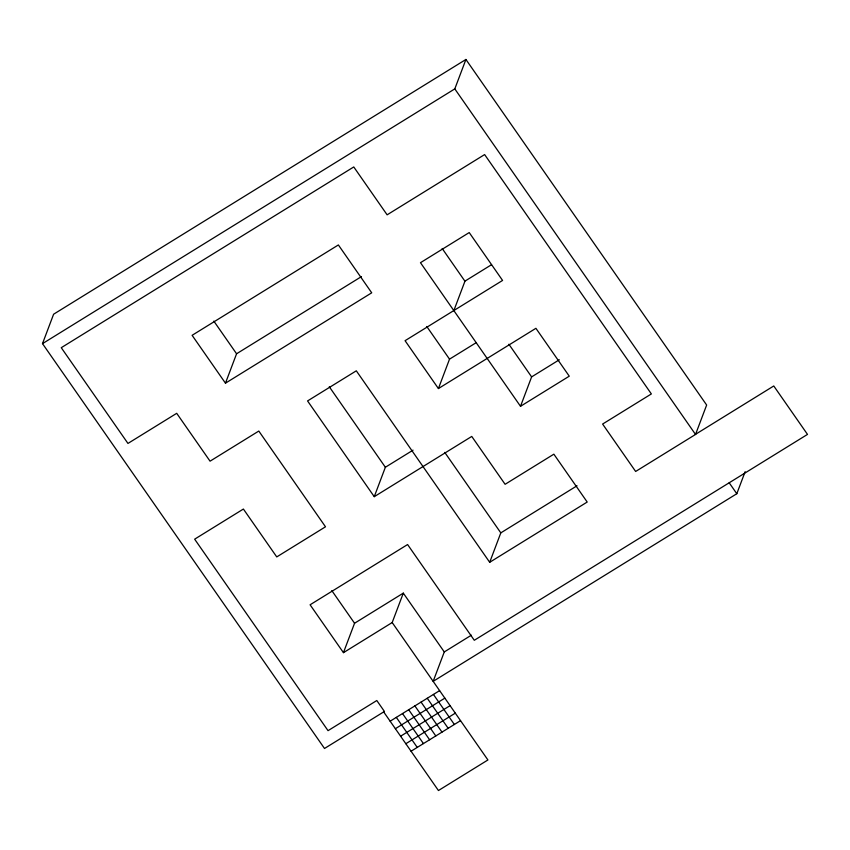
<?xml version="1.0" encoding="UTF-8"?>
<svg xmlns="http://www.w3.org/2000/svg" width="850" height="850" viewBox="0 0 850 850"><rect width="100%" height="100%" fill="white"/><g stroke="black" fill="none" stroke-linecap="round" stroke-linejoin="round"><path stroke-width="1.27" d="M42.5 343.634L53.614 314.213L465.917 59.468L706.648 405.036L695.534 434.456L635.641 471.463L602.607 424.054L651.366 393.933L484.627 154.572L387.122 214.827L353.77 166.951L61.264 347.692L127.957 443.434L176.704 413.312L210.056 461.178L258.804 431.056L325.497 526.798L276.749 556.92L243.398 509.044L194.65 539.176L328.036 730.66L376.805 700.528L384.423 711.461L324.509 748.478L42.5 343.634L454.803 88.889L465.917 59.468M225.462 383.18L371.716 292.814L338.374 244.949L192.111 335.314L225.462 383.18L236.576 353.77L361.452 276.601M374.255 496.676L471.761 436.433L505.102 484.298L553.86 454.176L587.201 502.042L489.696 562.296L356.309 370.812L307.562 400.934L374.255 496.676L385.369 467.256L413.047 450.149M453.847 310.601L464.982 281.116L491.544 264.701M438.409 388.556L535.914 328.312L569.266 376.178L520.508 406.3L420.474 262.692L469.221 232.571L502.573 280.436L405.067 340.691L438.409 388.556L449.522 359.146L476.117 342.72M695.459 434.361L773.766 385.974L807.5 434.403L474.289 640.284L407.596 544.542L310.091 604.786L343.442 652.662L354.556 623.252L403.304 593.13L444.274 651.939L433.16 681.349L736.812 493.723L745.153 471.665M343.442 652.662L392.19 622.54L403.304 593.13M520.508 406.3L531.622 376.89L559.321 359.773M489.696 562.296L500.809 532.876L577.023 485.786M464.876 281.127L442.181 248.498M444.274 651.939L471.368 635.194M390.139 721.204L439.62 690.625M395.367 728.705L444.848 698.137M400.594 736.217L450.086 705.638M405.832 743.718L455.313 713.15M411.06 751.23L460.541 720.651M454.803 88.889L695.534 434.456M729.194 482.789L736.812 493.723M508.884 344.25L531.622 376.89M426.785 326.506L449.522 359.146M444.763 452.402L500.809 532.876M329.279 386.75L385.369 467.256M213.839 321.13L236.576 353.77M392.19 622.54L487.921 759.964L438.441 790.532L383.679 711.918M433.436 694.45L454.357 724.476M427.252 698.264L448.173 728.301M421.069 702.089L441.989 732.116M414.885 705.914L435.795 735.941M331.819 590.612L354.556 623.252M408.701 709.739L429.611 739.766M402.507 713.554L423.428 743.58M396.323 717.379L417.244 747.405"/></g></svg>
